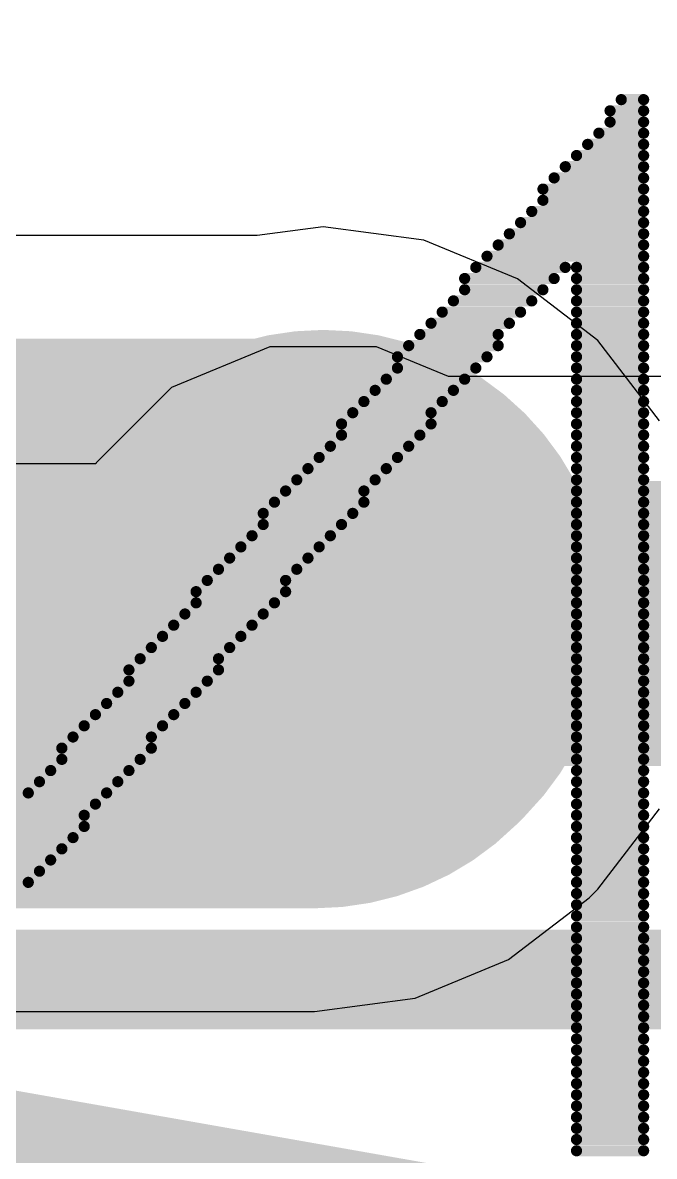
# Model space of a CAD drawing. Header units: inches. Extents: x -8 to 386, y -12 to 64.
# Drawn here: x 6.729 to 7.854, y -2.677 to -0.656 of the extents above; entities that cross this region are included whole.
import ezdxf

# ---------------------------------------------------------------- set-up
doc = ezdxf.new("R2010")
doc.units = ezdxf.units.IN
for name, color, linetype in [('Board_outline', 216, 'Continuous'), ('Bottom Layer', 5, 'Continuous'), ('Bottom Overlay', 54, 'Continuous'), ('Drill Drawing', 1, 'Continuous'), ('Top Layer', 1, 'Continuous'), ('Top Overlay', 2, 'Continuous'), ('Via Holes', 16, 'Continuous')]:
    doc.layers.add(name, color=color, linetype=linetype)

msp = doc.modelspace()

# ---------------------------------------------------------------- hatches: boundary and pattern name
at = {"layer": 'Bottom Layer'}
h = msp.add_hatch(color=5, dxfattribs=at)
edge = h.paths.add_edge_path()
edge.add_arc((7.2644, -1.7117), 0.3, 0, 360)
at = {"layer": 'Top Layer'}
h = msp.add_hatch(color=1, dxfattribs=at)
edge = h.paths.add_edge_path()
edge.add_arc((7.2644, -1.7117), 0.3, 0, 360)
at = {"layer": 'Via Holes'}
h = msp.add_hatch(color=7, dxfattribs=at)
edge = h.paths.add_edge_path()
edge.add_arc((7.2644, -1.7117), 0.15, 0, 360)

# ---------------------------------------------------------------- linework, layer by layer
at = {"layer": 'Board_outline'}
msp.add_lwpolyline([(37.5368, 13.3604, 0.254, 0.254, 1), (-7.4632, 13.3604, 0.254, 0.254, 1)], format="xyseb", close=True, dxfattribs=at)
at = {"layer": 'Bottom Layer'}
for p, q in [((7.1694, -1.2339), (6.9937, -1.3066)), ((7.3594, -1.2339), (7.1694, -1.2339)), ((7.4875, -1.2869), (7.3594, -1.2339)), ((7.9751, -1.2869), (7.4875, -1.2869)), ((6.9937, -1.3066), (6.8593, -1.441)), ((6.8588, -1.4423), (6.341, -1.4423)), ((6.8593, -1.441), (6.8588, -1.4423))]:
    msp.add_line(p, q, dxfattribs=at)
for points in [[(7.2644, -1.7272, 0.508, 0.508, 0), (7.2644, -1.7117, 0.508, 0.508, 0)], [(7.2644, -1.7272, 0.508, 0.508, 0), (15.9766, -1.7272, 0.508, 0.508, 0)], [(6.223, -1.7272, 0.2032, 0.2032, 0), (7.2644, -1.7272, 0.2032, 0.2032, 0)], [(6.2992, -2.3622, 0.1778, 0.1778, 0), (10.2039, -2.3622, 0.1778, 0.1778, 0)]]:
    msp.add_lwpolyline(points, format="xyseb", dxfattribs=at)
for points in [[(7.1374, -1.7117, 0.254, 0.254, 1), (7.3914, -1.7117, 0.254, 0.254, 1)], [(7.1374, -1.7272, 0.254, 0.254, 1), (7.3914, -1.7272, 0.254, 0.254, 1)], [(7.1374, -1.7272, 0.254, 0.254, 1), (7.3914, -1.7272, 0.254, 0.254, 1)], [(7.2136, -1.7272, 0.1016, 0.1016, 1), (7.3152, -1.7272, 0.1016, 0.1016, 1)]]:
    msp.add_lwpolyline(points, format="xyseb", close=True, dxfattribs=at)
at = {"layer": 'Bottom Overlay'}
for points in [[(7.7954, -0.7931, 0.0199, 0.0199, 0), (7.8353, -0.7931, 0.0199, 0.0199, 0)], [(7.7755, -0.813, 0.0199, 0.0199, 0), (7.8353, -0.813, 0.0199, 0.0199, 0)], [(7.7755, -0.833, 0.0199, 0.0199, 0), (7.8353, -0.833, 0.0199, 0.0199, 0)], [(7.7556, -0.8529, 0.0199, 0.0199, 0), (7.8353, -0.8529, 0.0199, 0.0199, 0)], [(7.7356, -0.8729, 0.0199, 0.0199, 0), (7.8353, -0.8729, 0.0199, 0.0199, 0)], [(7.7157, -0.8928, 0.0199, 0.0199, 0), (7.8353, -0.8928, 0.0199, 0.0199, 0)], [(7.6957, -0.9127, 0.0199, 0.0199, 0), (7.8353, -0.9127, 0.0199, 0.0199, 0)], [(7.6758, -0.9327, 0.0199, 0.0199, 0), (7.8353, -0.9327, 0.0199, 0.0199, 0)], [(7.6558, -0.9526, 0.0199, 0.0199, 0), (7.8353, -0.9526, 0.0199, 0.0199, 0)], [(7.6558, -0.9726, 0.0199, 0.0199, 0), (7.8353, -0.9726, 0.0199, 0.0199, 0)], [(7.6359, -0.9925, 0.0199, 0.0199, 0), (7.8353, -0.9925, 0.0199, 0.0199, 0)], [(7.616, -1.0124, 0.0199, 0.0199, 0), (7.8353, -1.0124, 0.0199, 0.0199, 0)], [(7.596, -1.0324, 0.0199, 0.0199, 0), (7.8353, -1.0324, 0.0199, 0.0199, 0)], [(7.5761, -1.0523, 0.0199, 0.0199, 0), (7.8353, -1.0523, 0.0199, 0.0199, 0)], [(7.5562, -1.0723, 0.0199, 0.0199, 0), (7.8353, -1.0723, 0.0199, 0.0199, 0)], [(7.5362, -1.0922, 0.0199, 0.0199, 0), (7.6957, -1.0922, 0.0199, 0.0199, 0)], [(7.7157, -1.0922, 0.0199, 0.0199, 0), (7.8353, -1.0922, 0.0199, 0.0199, 0)], [(7.5163, -1.1121, 0.0199, 0.0199, 0), (7.6758, -1.1121, 0.0199, 0.0199, 0)], [(7.7157, -1.1121, 0.0199, 0.0199, 0), (7.8353, -1.1121, 0.0199, 0.0199, 0)], [(7.5163, -1.1321, 0.0199, 0.0199, 0), (7.6558, -1.1321, 0.0199, 0.0199, 0)], [(7.7157, -1.1321, 0.0199, 0.0199, 0), (7.8353, -1.1321, 0.0199, 0.0199, 0)], [(7.4963, -1.152, 0.0199, 0.0199, 0), (7.6359, -1.152, 0.0199, 0.0199, 0)], [(7.7157, -1.152, 0.0199, 0.0199, 0), (7.8353, -1.152, 0.0199, 0.0199, 0)], [(7.4764, -1.172, 0.0199, 0.0199, 0), (7.616, -1.172, 0.0199, 0.0199, 0)], [(7.7157, -1.172, 0.0199, 0.0199, 0), (7.8353, -1.172, 0.0199, 0.0199, 0)], [(7.4564, -1.1919, 0.0199, 0.0199, 0), (7.596, -1.1919, 0.0199, 0.0199, 0)], [(7.7157, -1.1919, 0.0199, 0.0199, 0), (7.8353, -1.1919, 0.0199, 0.0199, 0)], [(7.4365, -1.2118, 0.0199, 0.0199, 0), (7.5761, -1.2118, 0.0199, 0.0199, 0)], [(7.7157, -1.2118, 0.0199, 0.0199, 0), (7.8353, -1.2118, 0.0199, 0.0199, 0)], [(7.4166, -1.2318, 0.0199, 0.0199, 0), (7.5761, -1.2318, 0.0199, 0.0199, 0)], [(7.7157, -1.2318, 0.0199, 0.0199, 0), (7.8353, -1.2318, 0.0199, 0.0199, 0)], [(7.3966, -1.2517, 0.0199, 0.0199, 0), (7.5562, -1.2517, 0.0199, 0.0199, 0)], [(7.7157, -1.2517, 0.0199, 0.0199, 0), (7.8353, -1.2517, 0.0199, 0.0199, 0)], [(7.3966, -1.2717, 0.0199, 0.0199, 0), (7.5362, -1.2717, 0.0199, 0.0199, 0)], [(7.7157, -1.2717, 0.0199, 0.0199, 0), (7.8353, -1.2717, 0.0199, 0.0199, 0)], [(7.3767, -1.2916, 0.0199, 0.0199, 0), (7.5163, -1.2916, 0.0199, 0.0199, 0)], [(7.7157, -1.2916, 0.0199, 0.0199, 0), (7.8353, -1.2916, 0.0199, 0.0199, 0)], [(7.3567, -1.3115, 0.0199, 0.0199, 0), (7.4963, -1.3115, 0.0199, 0.0199, 0)], [(7.7157, -1.3115, 0.0199, 0.0199, 0), (7.8353, -1.3115, 0.0199, 0.0199, 0)], [(7.3368, -1.3315, 0.0199, 0.0199, 0), (7.4764, -1.3315, 0.0199, 0.0199, 0)], [(7.7157, -1.3315, 0.0199, 0.0199, 0), (7.8353, -1.3315, 0.0199, 0.0199, 0)], [(7.3169, -1.3514, 0.0199, 0.0199, 0), (7.4564, -1.3514, 0.0199, 0.0199, 0)], [(7.7157, -1.3514, 0.0199, 0.0199, 0), (7.8353, -1.3514, 0.0199, 0.0199, 0)], [(7.2969, -1.3714, 0.0199, 0.0199, 0), (7.4564, -1.3714, 0.0199, 0.0199, 0)], [(7.7157, -1.3714, 0.0199, 0.0199, 0), (7.8353, -1.3714, 0.0199, 0.0199, 0)], [(7.2969, -1.3913, 0.0199, 0.0199, 0), (7.4365, -1.3913, 0.0199, 0.0199, 0)], [(7.7157, -1.3913, 0.0199, 0.0199, 0), (7.8353, -1.3913, 0.0199, 0.0199, 0)], [(7.277, -1.4112, 0.0199, 0.0199, 0), (7.4166, -1.4112, 0.0199, 0.0199, 0)], [(7.7157, -1.4112, 0.0199, 0.0199, 0), (7.8353, -1.4112, 0.0199, 0.0199, 0)], [(7.257, -1.4312, 0.0199, 0.0199, 0), (7.3966, -1.4312, 0.0199, 0.0199, 0)], [(7.7157, -1.4312, 0.0199, 0.0199, 0), (7.8353, -1.4312, 0.0199, 0.0199, 0)], [(7.2371, -1.4511, 0.0199, 0.0199, 0), (7.3767, -1.4511, 0.0199, 0.0199, 0)], [(7.7157, -1.4511, 0.0199, 0.0199, 0), (7.8353, -1.4511, 0.0199, 0.0199, 0)], [(7.2172, -1.4711, 0.0199, 0.0199, 0), (7.3567, -1.4711, 0.0199, 0.0199, 0)], [(7.7157, -1.4711, 0.0199, 0.0199, 0), (7.8353, -1.4711, 0.0199, 0.0199, 0)], [(7.1972, -1.491, 0.0199, 0.0199, 0), (7.3368, -1.491, 0.0199, 0.0199, 0)], [(7.7157, -1.491, 0.0199, 0.0199, 0), (7.8353, -1.491, 0.0199, 0.0199, 0)], [(7.1773, -1.5109, 0.0199, 0.0199, 0), (7.3368, -1.5109, 0.0199, 0.0199, 0)], [(7.7157, -1.5109, 0.0199, 0.0199, 0), (7.8353, -1.5109, 0.0199, 0.0199, 0)], [(7.1573, -1.5309, 0.0199, 0.0199, 0), (7.3169, -1.5309, 0.0199, 0.0199, 0)], [(7.7157, -1.5309, 0.0199, 0.0199, 0), (7.8353, -1.5309, 0.0199, 0.0199, 0)], [(7.1573, -1.5508, 0.0199, 0.0199, 0), (7.2969, -1.5508, 0.0199, 0.0199, 0)], [(7.7157, -1.5508, 0.0199, 0.0199, 0), (7.8353, -1.5508, 0.0199, 0.0199, 0)], [(7.1374, -1.5708, 0.0199, 0.0199, 0), (7.277, -1.5708, 0.0199, 0.0199, 0)], [(7.7157, -1.5708, 0.0199, 0.0199, 0), (7.8353, -1.5708, 0.0199, 0.0199, 0)], [(7.1175, -1.5907, 0.0199, 0.0199, 0), (7.257, -1.5907, 0.0199, 0.0199, 0)], [(7.7157, -1.5907, 0.0199, 0.0199, 0), (7.8353, -1.5907, 0.0199, 0.0199, 0)], [(7.0975, -1.6106, 0.0199, 0.0199, 0), (7.2371, -1.6106, 0.0199, 0.0199, 0)], [(7.7157, -1.6106, 0.0199, 0.0199, 0), (7.8353, -1.6106, 0.0199, 0.0199, 0)], [(7.0776, -1.6306, 0.0199, 0.0199, 0), (7.2172, -1.6306, 0.0199, 0.0199, 0)], [(7.7157, -1.6306, 0.0199, 0.0199, 0), (7.8353, -1.6306, 0.0199, 0.0199, 0)], [(7.0576, -1.6505, 0.0199, 0.0199, 0), (7.1972, -1.6505, 0.0199, 0.0199, 0)], [(7.7157, -1.6505, 0.0199, 0.0199, 0), (7.8353, -1.6505, 0.0199, 0.0199, 0)], [(7.0377, -1.6705, 0.0199, 0.0199, 0), (7.1972, -1.6705, 0.0199, 0.0199, 0)], [(7.7157, -1.6705, 0.0199, 0.0199, 0), (7.8353, -1.6705, 0.0199, 0.0199, 0)], [(7.0377, -1.6904, 0.0199, 0.0199, 0), (7.1773, -1.6904, 0.0199, 0.0199, 0)], [(7.7157, -1.6904, 0.0199, 0.0199, 0), (7.8353, -1.6904, 0.0199, 0.0199, 0)], [(7.0178, -1.7103, 0.0199, 0.0199, 0), (7.1573, -1.7103, 0.0199, 0.0199, 0)], [(7.7157, -1.7103, 0.0199, 0.0199, 0), (7.8353, -1.7103, 0.0199, 0.0199, 0)], [(6.9978, -1.7303, 0.0199, 0.0199, 0), (7.1374, -1.7303, 0.0199, 0.0199, 0)], [(7.7157, -1.7303, 0.0199, 0.0199, 0), (7.8353, -1.7303, 0.0199, 0.0199, 0)], [(6.9779, -1.7502, 0.0199, 0.0199, 0), (7.1175, -1.7502, 0.0199, 0.0199, 0)], [(7.7157, -1.7502, 0.0199, 0.0199, 0), (7.8353, -1.7502, 0.0199, 0.0199, 0)], [(6.9579, -1.7702, 0.0199, 0.0199, 0), (7.0975, -1.7702, 0.0199, 0.0199, 0)], [(7.7157, -1.7702, 0.0199, 0.0199, 0), (7.8353, -1.7702, 0.0199, 0.0199, 0)], [(6.938, -1.7901, 0.0199, 0.0199, 0), (7.0776, -1.7901, 0.0199, 0.0199, 0)], [(7.7157, -1.7901, 0.0199, 0.0199, 0), (7.8353, -1.7901, 0.0199, 0.0199, 0)], [(6.9181, -1.81, 0.0199, 0.0199, 0), (7.0776, -1.81, 0.0199, 0.0199, 0)], [(7.7157, -1.81, 0.0199, 0.0199, 0), (7.8353, -1.81, 0.0199, 0.0199, 0)], [(6.9181, -1.83, 0.0199, 0.0199, 0), (7.0576, -1.83, 0.0199, 0.0199, 0)], [(7.7157, -1.83, 0.0199, 0.0199, 0), (7.8353, -1.83, 0.0199, 0.0199, 0)], [(6.8981, -1.8499, 0.0199, 0.0199, 0), (7.0377, -1.8499, 0.0199, 0.0199, 0)], [(7.7157, -1.8499, 0.0199, 0.0199, 0), (7.8353, -1.8499, 0.0199, 0.0199, 0)], [(6.8582, -1.8898, 0.0199, 0.0199, 0), (6.9978, -1.8898, 0.0199, 0.0199, 0)], [(6.8782, -1.8699, 0.0199, 0.0199, 0), (7.0178, -1.8699, 0.0199, 0.0199, 0)], [(7.7157, -1.8699, 0.0199, 0.0199, 0), (7.8353, -1.8699, 0.0199, 0.0199, 0)], [(7.7157, -1.8898, 0.0199, 0.0199, 0), (7.8353, -1.8898, 0.0199, 0.0199, 0)], [(6.8383, -1.9097, 0.0199, 0.0199, 0), (6.9779, -1.9097, 0.0199, 0.0199, 0)], [(7.7157, -1.9097, 0.0199, 0.0199, 0), (7.8353, -1.9097, 0.0199, 0.0199, 0)], [(6.8184, -1.9297, 0.0199, 0.0199, 0), (6.9579, -1.9297, 0.0199, 0.0199, 0)], [(7.7157, -1.9297, 0.0199, 0.0199, 0), (7.8353, -1.9297, 0.0199, 0.0199, 0)], [(6.7984, -1.9496, 0.0199, 0.0199, 0), (6.9579, -1.9496, 0.0199, 0.0199, 0)], [(7.7157, -1.9496, 0.0199, 0.0199, 0), (7.8353, -1.9496, 0.0199, 0.0199, 0)], [(6.7984, -1.9696, 0.0199, 0.0199, 0), (6.938, -1.9696, 0.0199, 0.0199, 0)], [(7.7157, -1.9696, 0.0199, 0.0199, 0), (7.8353, -1.9696, 0.0199, 0.0199, 0)], [(6.7785, -1.9895, 0.0199, 0.0199, 0), (6.9181, -1.9895, 0.0199, 0.0199, 0)], [(7.7157, -1.9895, 0.0199, 0.0199, 0), (7.8353, -1.9895, 0.0199, 0.0199, 0)], [(6.7585, -2.0094, 0.0199, 0.0199, 0), (6.8981, -2.0094, 0.0199, 0.0199, 0)], [(7.7157, -2.0094, 0.0199, 0.0199, 0), (7.8353, -2.0094, 0.0199, 0.0199, 0)], [(6.7386, -2.0294, 0.0199, 0.0199, 0), (6.8782, -2.0294, 0.0199, 0.0199, 0)], [(7.7157, -2.0294, 0.0199, 0.0199, 0), (7.8353, -2.0294, 0.0199, 0.0199, 0)], [(6.7187, -2.0493, 0.0199, 0.0199, 0), (6.8582, -2.0493, 0.0199, 0.0199, 0)], [(7.7157, -2.0493, 0.0199, 0.0199, 0), (7.8353, -2.0493, 0.0199, 0.0199, 0)], [(6.6987, -2.0693, 0.0199, 0.0199, 0), (6.8383, -2.0693, 0.0199, 0.0199, 0)], [(7.7157, -2.0693, 0.0199, 0.0199, 0), (7.8353, -2.0693, 0.0199, 0.0199, 0)], [(6.6788, -2.0892, 0.0199, 0.0199, 0), (6.8383, -2.0892, 0.0199, 0.0199, 0)], [(7.7157, -2.0892, 0.0199, 0.0199, 0), (7.8353, -2.0892, 0.0199, 0.0199, 0)], [(6.5392, -2.1091, 0.0199, 0.0199, 0), (6.8184, -2.1091, 0.0199, 0.0199, 0)], [(7.7157, -2.1091, 0.0199, 0.0199, 0), (7.8353, -2.1091, 0.0199, 0.0199, 0)], [(6.5591, -2.1291, 0.0199, 0.0199, 0), (6.7984, -2.1291, 0.0199, 0.0199, 0)], [(7.7157, -2.1291, 0.0199, 0.0199, 0), (7.8353, -2.1291, 0.0199, 0.0199, 0)], [(6.5791, -2.149, 0.0199, 0.0199, 0), (6.7785, -2.149, 0.0199, 0.0199, 0)], [(7.7157, -2.149, 0.0199, 0.0199, 0), (7.8353, -2.149, 0.0199, 0.0199, 0)], [(6.599, -2.169, 0.0199, 0.0199, 0), (6.7585, -2.169, 0.0199, 0.0199, 0)], [(7.7157, -2.169, 0.0199, 0.0199, 0), (7.8353, -2.169, 0.0199, 0.0199, 0)], [(6.619, -2.1889, 0.0199, 0.0199, 0), (6.7386, -2.1889, 0.0199, 0.0199, 0)], [(7.7157, -2.1889, 0.0199, 0.0199, 0), (7.8353, -2.1889, 0.0199, 0.0199, 0)], [(7.7157, -2.2089, 0.0199, 0.0199, 0), (7.8353, -2.2089, 0.0199, 0.0199, 0)], [(7.7157, -2.2288, 0.0199, 0.0199, 0), (7.8353, -2.2288, 0.0199, 0.0199, 0)], [(7.7157, -2.2487, 0.0199, 0.0199, 0), (7.8353, -2.2487, 0.0199, 0.0199, 0)], [(7.7157, -2.2687, 0.0199, 0.0199, 0), (7.8353, -2.2687, 0.0199, 0.0199, 0)], [(7.7157, -2.2886, 0.0199, 0.0199, 0), (7.8353, -2.2886, 0.0199, 0.0199, 0)], [(7.7157, -2.3086, 0.0199, 0.0199, 0), (7.8353, -2.3086, 0.0199, 0.0199, 0)], [(7.7157, -2.3285, 0.0199, 0.0199, 0), (7.8353, -2.3285, 0.0199, 0.0199, 0)], [(7.7157, -2.3484, 0.0199, 0.0199, 0), (7.8353, -2.3484, 0.0199, 0.0199, 0)], [(7.7157, -2.3684, 0.0199, 0.0199, 0), (7.8353, -2.3684, 0.0199, 0.0199, 0)], [(7.7157, -2.3883, 0.0199, 0.0199, 0), (7.8353, -2.3883, 0.0199, 0.0199, 0)], [(7.7157, -2.4083, 0.0199, 0.0199, 0), (7.8353, -2.4083, 0.0199, 0.0199, 0)], [(7.7157, -2.4282, 0.0199, 0.0199, 0), (7.8353, -2.4282, 0.0199, 0.0199, 0)], [(7.7157, -2.4481, 0.0199, 0.0199, 0), (7.8353, -2.4481, 0.0199, 0.0199, 0)], [(7.7157, -2.4681, 0.0199, 0.0199, 0), (7.8353, -2.4681, 0.0199, 0.0199, 0)], [(7.7157, -2.488, 0.0199, 0.0199, 0), (7.8353, -2.488, 0.0199, 0.0199, 0)], [(7.7157, -2.508, 0.0199, 0.0199, 0), (7.8353, -2.508, 0.0199, 0.0199, 0)], [(7.7157, -2.5279, 0.0199, 0.0199, 0), (7.8353, -2.5279, 0.0199, 0.0199, 0)], [(7.7157, -2.5478, 0.0199, 0.0199, 0), (7.8353, -2.5478, 0.0199, 0.0199, 0)], [(7.7157, -2.5678, 0.0199, 0.0199, 0), (7.8353, -2.5678, 0.0199, 0.0199, 0)], [(7.7157, -2.5877, 0.0199, 0.0199, 0), (7.8353, -2.5877, 0.0199, 0.0199, 0)], [(7.7157, -2.6077, 0.0199, 0.0199, 0), (7.8353, -2.6077, 0.0199, 0.0199, 0)], [(7.7157, -2.6276, 0.0199, 0.0199, 0), (7.8353, -2.6276, 0.0199, 0.0199, 0)], [(7.7157, -2.6475, 0.0199, 0.0199, 0), (7.8353, -2.6475, 0.0199, 0.0199, 0)], [(7.7157, -2.6675, 0.0199, 0.0199, 0), (7.8353, -2.6675, 0.0199, 0.0199, 0)]]:
    msp.add_lwpolyline(points, format="xyseb", dxfattribs=at)
for points in [[(7.7904, -0.7931, 0.00997, 0.00997, 1), (7.8004, -0.7931, 0.00997, 0.00997, 1)], [(7.8303, -0.7931, 0.00997, 0.00997, 1), (7.8403, -0.7931, 0.00997, 0.00997, 1)], [(7.7705, -0.813, 0.00997, 0.00997, 1), (7.7805, -0.813, 0.00997, 0.00997, 1)], [(7.8303, -0.813, 0.00997, 0.00997, 1), (7.8403, -0.813, 0.00997, 0.00997, 1)], [(7.7705, -0.833, 0.00997, 0.00997, 1), (7.7805, -0.833, 0.00997, 0.00997, 1)], [(7.8303, -0.833, 0.00997, 0.00997, 1), (7.8403, -0.833, 0.00997, 0.00997, 1)], [(7.7506, -0.8529, 0.00997, 0.00997, 1), (7.7605, -0.8529, 0.00997, 0.00997, 1)], [(7.8303, -0.8529, 0.00997, 0.00997, 1), (7.8403, -0.8529, 0.00997, 0.00997, 1)], [(7.7306, -0.8729, 0.00997, 0.00997, 1), (7.7406, -0.8729, 0.00997, 0.00997, 1)], [(7.8303, -0.8729, 0.00997, 0.00997, 1), (7.8403, -0.8729, 0.00997, 0.00997, 1)], [(7.7107, -0.8928, 0.00997, 0.00997, 1), (7.7207, -0.8928, 0.00997, 0.00997, 1)], [(7.8303, -0.8928, 0.00997, 0.00997, 1), (7.8403, -0.8928, 0.00997, 0.00997, 1)], [(7.6907, -0.9127, 0.00997, 0.00997, 1), (7.7007, -0.9127, 0.00997, 0.00997, 1)], [(7.8303, -0.9127, 0.00997, 0.00997, 1), (7.8403, -0.9127, 0.00997, 0.00997, 1)], [(7.6708, -0.9327, 0.00997, 0.00997, 1), (7.6808, -0.9327, 0.00997, 0.00997, 1)], [(7.8303, -0.9327, 0.00997, 0.00997, 1), (7.8403, -0.9327, 0.00997, 0.00997, 1)], [(7.6509, -0.9526, 0.00997, 0.00997, 1), (7.6608, -0.9526, 0.00997, 0.00997, 1)], [(7.8303, -0.9526, 0.00997, 0.00997, 1), (7.8403, -0.9526, 0.00997, 0.00997, 1)], [(7.6509, -0.9726, 0.00997, 0.00997, 1), (7.6608, -0.9726, 0.00997, 0.00997, 1)], [(7.8303, -0.9726, 0.00997, 0.00997, 1), (7.8403, -0.9726, 0.00997, 0.00997, 1)], [(7.6309, -0.9925, 0.00997, 0.00997, 1), (7.6409, -0.9925, 0.00997, 0.00997, 1)], [(7.8303, -0.9925, 0.00997, 0.00997, 1), (7.8403, -0.9925, 0.00997, 0.00997, 1)], [(7.611, -1.0124, 0.00997, 0.00997, 1), (7.621, -1.0124, 0.00997, 0.00997, 1)], [(7.8303, -1.0124, 0.00997, 0.00997, 1), (7.8403, -1.0124, 0.00997, 0.00997, 1)], [(7.591, -1.0324, 0.00997, 0.00997, 1), (7.601, -1.0324, 0.00997, 0.00997, 1)], [(7.8303, -1.0324, 0.00997, 0.00997, 1), (7.8403, -1.0324, 0.00997, 0.00997, 1)], [(7.5711, -1.0523, 0.00997, 0.00997, 1), (7.5811, -1.0523, 0.00997, 0.00997, 1)], [(7.8303, -1.0523, 0.00997, 0.00997, 1), (7.8403, -1.0523, 0.00997, 0.00997, 1)], [(7.5512, -1.0723, 0.00997, 0.00997, 1), (7.5611, -1.0723, 0.00997, 0.00997, 1)], [(7.8303, -1.0723, 0.00997, 0.00997, 1), (7.8403, -1.0723, 0.00997, 0.00997, 1)], [(7.5312, -1.0922, 0.00997, 0.00997, 1), (7.5412, -1.0922, 0.00997, 0.00997, 1)], [(7.6907, -1.0922, 0.00997, 0.00997, 1), (7.7007, -1.0922, 0.00997, 0.00997, 1)], [(7.7107, -1.0922, 0.00997, 0.00997, 1), (7.7207, -1.0922, 0.00997, 0.00997, 1)], [(7.8303, -1.0922, 0.00997, 0.00997, 1), (7.8403, -1.0922, 0.00997, 0.00997, 1)], [(7.5113, -1.1121, 0.00997, 0.00997, 1), (7.5213, -1.1121, 0.00997, 0.00997, 1)], [(7.6708, -1.1121, 0.00997, 0.00997, 1), (7.6808, -1.1121, 0.00997, 0.00997, 1)], [(7.7107, -1.1121, 0.00997, 0.00997, 1), (7.7207, -1.1121, 0.00997, 0.00997, 1)], [(7.8303, -1.1121, 0.00997, 0.00997, 1), (7.8403, -1.1121, 0.00997, 0.00997, 1)], [(7.5113, -1.1321, 0.00997, 0.00997, 1), (7.5213, -1.1321, 0.00997, 0.00997, 1)], [(7.6509, -1.1321, 0.00997, 0.00997, 1), (7.6608, -1.1321, 0.00997, 0.00997, 1)], [(7.7107, -1.1321, 0.00997, 0.00997, 1), (7.7207, -1.1321, 0.00997, 0.00997, 1)], [(7.8303, -1.1321, 0.00997, 0.00997, 1), (7.8403, -1.1321, 0.00997, 0.00997, 1)], [(7.4913, -1.152, 0.00997, 0.00997, 1), (7.5013, -1.152, 0.00997, 0.00997, 1)], [(7.6309, -1.152, 0.00997, 0.00997, 1), (7.6409, -1.152, 0.00997, 0.00997, 1)], [(7.7107, -1.152, 0.00997, 0.00997, 1), (7.7207, -1.152, 0.00997, 0.00997, 1)], [(7.8303, -1.152, 0.00997, 0.00997, 1), (7.8403, -1.152, 0.00997, 0.00997, 1)], [(7.4714, -1.172, 0.00997, 0.00997, 1), (7.4814, -1.172, 0.00997, 0.00997, 1)], [(7.611, -1.172, 0.00997, 0.00997, 1), (7.621, -1.172, 0.00997, 0.00997, 1)], [(7.7107, -1.172, 0.00997, 0.00997, 1), (7.7207, -1.172, 0.00997, 0.00997, 1)], [(7.8303, -1.172, 0.00997, 0.00997, 1), (7.8403, -1.172, 0.00997, 0.00997, 1)], [(7.4515, -1.1919, 0.00997, 0.00997, 1), (7.4614, -1.1919, 0.00997, 0.00997, 1)], [(7.591, -1.1919, 0.00997, 0.00997, 1), (7.601, -1.1919, 0.00997, 0.00997, 1)], [(7.7107, -1.1919, 0.00997, 0.00997, 1), (7.7207, -1.1919, 0.00997, 0.00997, 1)], [(7.8303, -1.1919, 0.00997, 0.00997, 1), (7.8403, -1.1919, 0.00997, 0.00997, 1)], [(7.4315, -1.2118, 0.00997, 0.00997, 1), (7.4415, -1.2118, 0.00997, 0.00997, 1)], [(7.5711, -1.2118, 0.00997, 0.00997, 1), (7.5811, -1.2118, 0.00997, 0.00997, 1)], [(7.7107, -1.2118, 0.00997, 0.00997, 1), (7.7207, -1.2118, 0.00997, 0.00997, 1)], [(7.8303, -1.2118, 0.00997, 0.00997, 1), (7.8403, -1.2118, 0.00997, 0.00997, 1)], [(7.4116, -1.2318, 0.00997, 0.00997, 1), (7.4216, -1.2318, 0.00997, 0.00997, 1)], [(7.5711, -1.2318, 0.00997, 0.00997, 1), (7.5811, -1.2318, 0.00997, 0.00997, 1)], [(7.7107, -1.2318, 0.00997, 0.00997, 1), (7.7207, -1.2318, 0.00997, 0.00997, 1)], [(7.8303, -1.2318, 0.00997, 0.00997, 1), (7.8403, -1.2318, 0.00997, 0.00997, 1)], [(7.3916, -1.2517, 0.00997, 0.00997, 1), (7.4016, -1.2517, 0.00997, 0.00997, 1)], [(7.5512, -1.2517, 0.00997, 0.00997, 1), (7.5611, -1.2517, 0.00997, 0.00997, 1)], [(7.7107, -1.2517, 0.00997, 0.00997, 1), (7.7207, -1.2517, 0.00997, 0.00997, 1)], [(7.8303, -1.2517, 0.00997, 0.00997, 1), (7.8403, -1.2517, 0.00997, 0.00997, 1)], [(7.3916, -1.2717, 0.00997, 0.00997, 1), (7.4016, -1.2717, 0.00997, 0.00997, 1)], [(7.5312, -1.2717, 0.00997, 0.00997, 1), (7.5412, -1.2717, 0.00997, 0.00997, 1)], [(7.7107, -1.2717, 0.00997, 0.00997, 1), (7.7207, -1.2717, 0.00997, 0.00997, 1)], [(7.8303, -1.2717, 0.00997, 0.00997, 1), (7.8403, -1.2717, 0.00997, 0.00997, 1)], [(7.3717, -1.2916, 0.00997, 0.00997, 1), (7.3817, -1.2916, 0.00997, 0.00997, 1)], [(7.5113, -1.2916, 0.00997, 0.00997, 1), (7.5213, -1.2916, 0.00997, 0.00997, 1)], [(7.7107, -1.2916, 0.00997, 0.00997, 1), (7.7207, -1.2916, 0.00997, 0.00997, 1)], [(7.8303, -1.2916, 0.00997, 0.00997, 1), (7.8403, -1.2916, 0.00997, 0.00997, 1)], [(7.3518, -1.3115, 0.00997, 0.00997, 1), (7.3617, -1.3115, 0.00997, 0.00997, 1)], [(7.4913, -1.3115, 0.00997, 0.00997, 1), (7.5013, -1.3115, 0.00997, 0.00997, 1)], [(7.7107, -1.3115, 0.00997, 0.00997, 1), (7.7207, -1.3115, 0.00997, 0.00997, 1)], [(7.8303, -1.3115, 0.00997, 0.00997, 1), (7.8403, -1.3115, 0.00997, 0.00997, 1)], [(7.3318, -1.3315, 0.00997, 0.00997, 1), (7.3418, -1.3315, 0.00997, 0.00997, 1)], [(7.4714, -1.3315, 0.00997, 0.00997, 1), (7.4814, -1.3315, 0.00997, 0.00997, 1)], [(7.7107, -1.3315, 0.00997, 0.00997, 1), (7.7207, -1.3315, 0.00997, 0.00997, 1)], [(7.8303, -1.3315, 0.00997, 0.00997, 1), (7.8403, -1.3315, 0.00997, 0.00997, 1)], [(7.3119, -1.3514, 0.00997, 0.00997, 1), (7.3219, -1.3514, 0.00997, 0.00997, 1)], [(7.4515, -1.3514, 0.00997, 0.00997, 1), (7.4614, -1.3514, 0.00997, 0.00997, 1)], [(7.7107, -1.3514, 0.00997, 0.00997, 1), (7.7207, -1.3514, 0.00997, 0.00997, 1)], [(7.8303, -1.3514, 0.00997, 0.00997, 1), (7.8403, -1.3514, 0.00997, 0.00997, 1)], [(7.2919, -1.3714, 0.00997, 0.00997, 1), (7.3019, -1.3714, 0.00997, 0.00997, 1)], [(7.4515, -1.3714, 0.00997, 0.00997, 1), (7.4614, -1.3714, 0.00997, 0.00997, 1)], [(7.7107, -1.3714, 0.00997, 0.00997, 1), (7.7207, -1.3714, 0.00997, 0.00997, 1)], [(7.8303, -1.3714, 0.00997, 0.00997, 1), (7.8403, -1.3714, 0.00997, 0.00997, 1)], [(7.2919, -1.3913, 0.00997, 0.00997, 1), (7.3019, -1.3913, 0.00997, 0.00997, 1)], [(7.4315, -1.3913, 0.00997, 0.00997, 1), (7.4415, -1.3913, 0.00997, 0.00997, 1)], [(7.7107, -1.3913, 0.00997, 0.00997, 1), (7.7207, -1.3913, 0.00997, 0.00997, 1)], [(7.8303, -1.3913, 0.00997, 0.00997, 1), (7.8403, -1.3913, 0.00997, 0.00997, 1)], [(7.272, -1.4112, 0.00997, 0.00997, 1), (7.282, -1.4112, 0.00997, 0.00997, 1)], [(7.4116, -1.4112, 0.00997, 0.00997, 1), (7.4216, -1.4112, 0.00997, 0.00997, 1)], [(7.7107, -1.4112, 0.00997, 0.00997, 1), (7.7207, -1.4112, 0.00997, 0.00997, 1)], [(7.8303, -1.4112, 0.00997, 0.00997, 1), (7.8403, -1.4112, 0.00997, 0.00997, 1)], [(7.2521, -1.4312, 0.00997, 0.00997, 1), (7.262, -1.4312, 0.00997, 0.00997, 1)], [(7.3916, -1.4312, 0.00997, 0.00997, 1), (7.4016, -1.4312, 0.00997, 0.00997, 1)], [(7.7107, -1.4312, 0.00997, 0.00997, 1), (7.7207, -1.4312, 0.00997, 0.00997, 1)], [(7.8303, -1.4312, 0.00997, 0.00997, 1), (7.8403, -1.4312, 0.00997, 0.00997, 1)], [(7.2321, -1.4511, 0.00997, 0.00997, 1), (7.2421, -1.4511, 0.00997, 0.00997, 1)], [(7.3717, -1.4511, 0.00997, 0.00997, 1), (7.3817, -1.4511, 0.00997, 0.00997, 1)], [(7.7107, -1.4511, 0.00997, 0.00997, 1), (7.7207, -1.4511, 0.00997, 0.00997, 1)], [(7.8303, -1.4511, 0.00997, 0.00997, 1), (7.8403, -1.4511, 0.00997, 0.00997, 1)], [(7.2122, -1.4711, 0.00997, 0.00997, 1), (7.2221, -1.4711, 0.00997, 0.00997, 1)], [(7.3518, -1.4711, 0.00997, 0.00997, 1), (7.3617, -1.4711, 0.00997, 0.00997, 1)], [(7.7107, -1.4711, 0.00997, 0.00997, 1), (7.7207, -1.4711, 0.00997, 0.00997, 1)], [(7.8303, -1.4711, 0.00997, 0.00997, 1), (7.8403, -1.4711, 0.00997, 0.00997, 1)], [(7.1922, -1.491, 0.00997, 0.00997, 1), (7.2022, -1.491, 0.00997, 0.00997, 1)], [(7.3318, -1.491, 0.00997, 0.00997, 1), (7.3418, -1.491, 0.00997, 0.00997, 1)], [(7.7107, -1.491, 0.00997, 0.00997, 1), (7.7207, -1.491, 0.00997, 0.00997, 1)], [(7.8303, -1.491, 0.00997, 0.00997, 1), (7.8403, -1.491, 0.00997, 0.00997, 1)], [(7.1723, -1.5109, 0.00997, 0.00997, 1), (7.1823, -1.5109, 0.00997, 0.00997, 1)], [(7.3318, -1.5109, 0.00997, 0.00997, 1), (7.3418, -1.5109, 0.00997, 0.00997, 1)], [(7.7107, -1.5109, 0.00997, 0.00997, 1), (7.7207, -1.5109, 0.00997, 0.00997, 1)], [(7.8303, -1.5109, 0.00997, 0.00997, 1), (7.8403, -1.5109, 0.00997, 0.00997, 1)], [(7.1524, -1.5309, 0.00997, 0.00997, 1), (7.1623, -1.5309, 0.00997, 0.00997, 1)], [(7.3119, -1.5309, 0.00997, 0.00997, 1), (7.3219, -1.5309, 0.00997, 0.00997, 1)], [(7.7107, -1.5309, 0.00997, 0.00997, 1), (7.7207, -1.5309, 0.00997, 0.00997, 1)], [(7.8303, -1.5309, 0.00997, 0.00997, 1), (7.8403, -1.5309, 0.00997, 0.00997, 1)], [(7.1524, -1.5508, 0.00997, 0.00997, 1), (7.1623, -1.5508, 0.00997, 0.00997, 1)], [(7.2919, -1.5508, 0.00997, 0.00997, 1), (7.3019, -1.5508, 0.00997, 0.00997, 1)], [(7.7107, -1.5508, 0.00997, 0.00997, 1), (7.7207, -1.5508, 0.00997, 0.00997, 1)], [(7.8303, -1.5508, 0.00997, 0.00997, 1), (7.8403, -1.5508, 0.00997, 0.00997, 1)], [(7.1324, -1.5708, 0.00997, 0.00997, 1), (7.1424, -1.5708, 0.00997, 0.00997, 1)], [(7.272, -1.5708, 0.00997, 0.00997, 1), (7.282, -1.5708, 0.00997, 0.00997, 1)], [(7.7107, -1.5708, 0.00997, 0.00997, 1), (7.7207, -1.5708, 0.00997, 0.00997, 1)], [(7.8303, -1.5708, 0.00997, 0.00997, 1), (7.8403, -1.5708, 0.00997, 0.00997, 1)], [(7.1125, -1.5907, 0.00997, 0.00997, 1), (7.1225, -1.5907, 0.00997, 0.00997, 1)], [(7.2521, -1.5907, 0.00997, 0.00997, 1), (7.262, -1.5907, 0.00997, 0.00997, 1)], [(7.7107, -1.5907, 0.00997, 0.00997, 1), (7.7207, -1.5907, 0.00997, 0.00997, 1)], [(7.8303, -1.5907, 0.00997, 0.00997, 1), (7.8403, -1.5907, 0.00997, 0.00997, 1)], [(7.0925, -1.6106, 0.00997, 0.00997, 1), (7.1025, -1.6106, 0.00997, 0.00997, 1)], [(7.2321, -1.6106, 0.00997, 0.00997, 1), (7.2421, -1.6106, 0.00997, 0.00997, 1)], [(7.7107, -1.6106, 0.00997, 0.00997, 1), (7.7207, -1.6106, 0.00997, 0.00997, 1)], [(7.8303, -1.6106, 0.00997, 0.00997, 1), (7.8403, -1.6106, 0.00997, 0.00997, 1)], [(7.0726, -1.6306, 0.00997, 0.00997, 1), (7.0826, -1.6306, 0.00997, 0.00997, 1)], [(7.2122, -1.6306, 0.00997, 0.00997, 1), (7.2221, -1.6306, 0.00997, 0.00997, 1)], [(7.7107, -1.6306, 0.00997, 0.00997, 1), (7.7207, -1.6306, 0.00997, 0.00997, 1)], [(7.8303, -1.6306, 0.00997, 0.00997, 1), (7.8403, -1.6306, 0.00997, 0.00997, 1)], [(7.0527, -1.6505, 0.00997, 0.00997, 1), (7.0626, -1.6505, 0.00997, 0.00997, 1)], [(7.1922, -1.6505, 0.00997, 0.00997, 1), (7.2022, -1.6505, 0.00997, 0.00997, 1)], [(7.7107, -1.6505, 0.00997, 0.00997, 1), (7.7207, -1.6505, 0.00997, 0.00997, 1)], [(7.8303, -1.6505, 0.00997, 0.00997, 1), (7.8403, -1.6505, 0.00997, 0.00997, 1)], [(7.0327, -1.6705, 0.00997, 0.00997, 1), (7.0427, -1.6705, 0.00997, 0.00997, 1)], [(7.1922, -1.6705, 0.00997, 0.00997, 1), (7.2022, -1.6705, 0.00997, 0.00997, 1)], [(7.7107, -1.6705, 0.00997, 0.00997, 1), (7.7207, -1.6705, 0.00997, 0.00997, 1)], [(7.8303, -1.6705, 0.00997, 0.00997, 1), (7.8403, -1.6705, 0.00997, 0.00997, 1)], [(7.0327, -1.6904, 0.00997, 0.00997, 1), (7.0427, -1.6904, 0.00997, 0.00997, 1)], [(7.1723, -1.6904, 0.00997, 0.00997, 1), (7.1823, -1.6904, 0.00997, 0.00997, 1)], [(7.7107, -1.6904, 0.00997, 0.00997, 1), (7.7207, -1.6904, 0.00997, 0.00997, 1)], [(7.8303, -1.6904, 0.00997, 0.00997, 1), (7.8403, -1.6904, 0.00997, 0.00997, 1)], [(7.0128, -1.7103, 0.00997, 0.00997, 1), (7.0227, -1.7103, 0.00997, 0.00997, 1)], [(7.1524, -1.7103, 0.00997, 0.00997, 1), (7.1623, -1.7103, 0.00997, 0.00997, 1)], [(7.7107, -1.7103, 0.00997, 0.00997, 1), (7.7207, -1.7103, 0.00997, 0.00997, 1)], [(7.8303, -1.7103, 0.00997, 0.00997, 1), (7.8403, -1.7103, 0.00997, 0.00997, 1)], [(6.9928, -1.7303, 0.00997, 0.00997, 1), (7.0028, -1.7303, 0.00997, 0.00997, 1)], [(7.1324, -1.7303, 0.00997, 0.00997, 1), (7.1424, -1.7303, 0.00997, 0.00997, 1)], [(7.7107, -1.7303, 0.00997, 0.00997, 1), (7.7207, -1.7303, 0.00997, 0.00997, 1)], [(7.8303, -1.7303, 0.00997, 0.00997, 1), (7.8403, -1.7303, 0.00997, 0.00997, 1)], [(6.9729, -1.7502, 0.00997, 0.00997, 1), (6.9829, -1.7502, 0.00997, 0.00997, 1)], [(7.1125, -1.7502, 0.00997, 0.00997, 1), (7.1225, -1.7502, 0.00997, 0.00997, 1)], [(7.7107, -1.7502, 0.00997, 0.00997, 1), (7.7207, -1.7502, 0.00997, 0.00997, 1)], [(7.8303, -1.7502, 0.00997, 0.00997, 1), (7.8403, -1.7502, 0.00997, 0.00997, 1)], [(6.953, -1.7702, 0.00997, 0.00997, 1), (6.9629, -1.7702, 0.00997, 0.00997, 1)], [(7.0925, -1.7702, 0.00997, 0.00997, 1), (7.1025, -1.7702, 0.00997, 0.00997, 1)], [(7.7107, -1.7702, 0.00997, 0.00997, 1), (7.7207, -1.7702, 0.00997, 0.00997, 1)], [(7.8303, -1.7702, 0.00997, 0.00997, 1), (7.8403, -1.7702, 0.00997, 0.00997, 1)], [(6.933, -1.7901, 0.00997, 0.00997, 1), (6.943, -1.7901, 0.00997, 0.00997, 1)], [(7.0726, -1.7901, 0.00997, 0.00997, 1), (7.0826, -1.7901, 0.00997, 0.00997, 1)], [(7.7107, -1.7901, 0.00997, 0.00997, 1), (7.7207, -1.7901, 0.00997, 0.00997, 1)], [(7.8303, -1.7901, 0.00997, 0.00997, 1), (7.8403, -1.7901, 0.00997, 0.00997, 1)], [(6.9131, -1.81, 0.00997, 0.00997, 1), (6.923, -1.81, 0.00997, 0.00997, 1)], [(7.0726, -1.81, 0.00997, 0.00997, 1), (7.0826, -1.81, 0.00997, 0.00997, 1)], [(7.7107, -1.81, 0.00997, 0.00997, 1), (7.7207, -1.81, 0.00997, 0.00997, 1)], [(7.8303, -1.81, 0.00997, 0.00997, 1), (7.8403, -1.81, 0.00997, 0.00997, 1)], [(6.9131, -1.83, 0.00997, 0.00997, 1), (6.923, -1.83, 0.00997, 0.00997, 1)], [(7.0527, -1.83, 0.00997, 0.00997, 1), (7.0626, -1.83, 0.00997, 0.00997, 1)], [(7.7107, -1.83, 0.00997, 0.00997, 1), (7.7207, -1.83, 0.00997, 0.00997, 1)], [(7.8303, -1.83, 0.00997, 0.00997, 1), (7.8403, -1.83, 0.00997, 0.00997, 1)], [(6.8931, -1.8499, 0.00997, 0.00997, 1), (6.9031, -1.8499, 0.00997, 0.00997, 1)], [(7.0327, -1.8499, 0.00997, 0.00997, 1), (7.0427, -1.8499, 0.00997, 0.00997, 1)], [(7.7107, -1.8499, 0.00997, 0.00997, 1), (7.7207, -1.8499, 0.00997, 0.00997, 1)], [(7.8303, -1.8499, 0.00997, 0.00997, 1), (7.8403, -1.8499, 0.00997, 0.00997, 1)], [(6.8533, -1.8898, 0.00997, 0.00997, 1), (6.8632, -1.8898, 0.00997, 0.00997, 1)], [(6.8732, -1.8699, 0.00997, 0.00997, 1), (6.8832, -1.8699, 0.00997, 0.00997, 1)], [(6.9928, -1.8898, 0.00997, 0.00997, 1), (7.0028, -1.8898, 0.00997, 0.00997, 1)], [(7.0128, -1.8699, 0.00997, 0.00997, 1), (7.0227, -1.8699, 0.00997, 0.00997, 1)], [(7.7107, -1.8699, 0.00997, 0.00997, 1), (7.7207, -1.8699, 0.00997, 0.00997, 1)], [(7.7107, -1.8898, 0.00997, 0.00997, 1), (7.7207, -1.8898, 0.00997, 0.00997, 1)], [(7.8303, -1.8699, 0.00997, 0.00997, 1), (7.8403, -1.8699, 0.00997, 0.00997, 1)], [(7.8303, -1.8898, 0.00997, 0.00997, 1), (7.8403, -1.8898, 0.00997, 0.00997, 1)], [(6.8333, -1.9097, 0.00997, 0.00997, 1), (6.8433, -1.9097, 0.00997, 0.00997, 1)], [(6.9729, -1.9097, 0.00997, 0.00997, 1), (6.9829, -1.9097, 0.00997, 0.00997, 1)], [(7.7107, -1.9097, 0.00997, 0.00997, 1), (7.7207, -1.9097, 0.00997, 0.00997, 1)], [(7.8303, -1.9097, 0.00997, 0.00997, 1), (7.8403, -1.9097, 0.00997, 0.00997, 1)], [(6.8134, -1.9297, 0.00997, 0.00997, 1), (6.8233, -1.9297, 0.00997, 0.00997, 1)], [(6.953, -1.9297, 0.00997, 0.00997, 1), (6.9629, -1.9297, 0.00997, 0.00997, 1)], [(7.7107, -1.9297, 0.00997, 0.00997, 1), (7.7207, -1.9297, 0.00997, 0.00997, 1)], [(7.8303, -1.9297, 0.00997, 0.00997, 1), (7.8403, -1.9297, 0.00997, 0.00997, 1)], [(6.7934, -1.9496, 0.00997, 0.00997, 1), (6.8034, -1.9496, 0.00997, 0.00997, 1)], [(6.953, -1.9496, 0.00997, 0.00997, 1), (6.9629, -1.9496, 0.00997, 0.00997, 1)], [(7.7107, -1.9496, 0.00997, 0.00997, 1), (7.7207, -1.9496, 0.00997, 0.00997, 1)], [(7.8303, -1.9496, 0.00997, 0.00997, 1), (7.8403, -1.9496, 0.00997, 0.00997, 1)], [(6.7934, -1.9696, 0.00997, 0.00997, 1), (6.8034, -1.9696, 0.00997, 0.00997, 1)], [(6.933, -1.9696, 0.00997, 0.00997, 1), (6.943, -1.9696, 0.00997, 0.00997, 1)], [(7.7107, -1.9696, 0.00997, 0.00997, 1), (7.7207, -1.9696, 0.00997, 0.00997, 1)], [(7.8303, -1.9696, 0.00997, 0.00997, 1), (7.8403, -1.9696, 0.00997, 0.00997, 1)], [(6.7735, -1.9895, 0.00997, 0.00997, 1), (6.7835, -1.9895, 0.00997, 0.00997, 1)], [(6.9131, -1.9895, 0.00997, 0.00997, 1), (6.923, -1.9895, 0.00997, 0.00997, 1)], [(7.7107, -1.9895, 0.00997, 0.00997, 1), (7.7207, -1.9895, 0.00997, 0.00997, 1)], [(7.8303, -1.9895, 0.00997, 0.00997, 1), (7.8403, -1.9895, 0.00997, 0.00997, 1)], [(6.7536, -2.0094, 0.00997, 0.00997, 1), (6.7635, -2.0094, 0.00997, 0.00997, 1)], [(6.8931, -2.0094, 0.00997, 0.00997, 1), (6.9031, -2.0094, 0.00997, 0.00997, 1)], [(7.7107, -2.0094, 0.00997, 0.00997, 1), (7.7207, -2.0094, 0.00997, 0.00997, 1)], [(7.8303, -2.0094, 0.00997, 0.00997, 1), (7.8403, -2.0094, 0.00997, 0.00997, 1)], [(6.7336, -2.0294, 0.00997, 0.00997, 1), (6.7436, -2.0294, 0.00997, 0.00997, 1)], [(6.8732, -2.0294, 0.00997, 0.00997, 1), (6.8832, -2.0294, 0.00997, 0.00997, 1)], [(7.7107, -2.0294, 0.00997, 0.00997, 1), (7.7207, -2.0294, 0.00997, 0.00997, 1)], [(7.8303, -2.0294, 0.00997, 0.00997, 1), (7.8403, -2.0294, 0.00997, 0.00997, 1)], [(6.8533, -2.0493, 0.00997, 0.00997, 1), (6.8632, -2.0493, 0.00997, 0.00997, 1)], [(7.7107, -2.0493, 0.00997, 0.00997, 1), (7.7207, -2.0493, 0.00997, 0.00997, 1)], [(7.8303, -2.0493, 0.00997, 0.00997, 1), (7.8403, -2.0493, 0.00997, 0.00997, 1)], [(6.8333, -2.0693, 0.00997, 0.00997, 1), (6.8433, -2.0693, 0.00997, 0.00997, 1)], [(7.7107, -2.0693, 0.00997, 0.00997, 1), (7.7207, -2.0693, 0.00997, 0.00997, 1)], [(7.8303, -2.0693, 0.00997, 0.00997, 1), (7.8403, -2.0693, 0.00997, 0.00997, 1)], [(6.8333, -2.0892, 0.00997, 0.00997, 1), (6.8433, -2.0892, 0.00997, 0.00997, 1)], [(7.7107, -2.0892, 0.00997, 0.00997, 1), (7.7207, -2.0892, 0.00997, 0.00997, 1)], [(7.8303, -2.0892, 0.00997, 0.00997, 1), (7.8403, -2.0892, 0.00997, 0.00997, 1)], [(6.8134, -2.1091, 0.00997, 0.00997, 1), (6.8233, -2.1091, 0.00997, 0.00997, 1)], [(7.7107, -2.1091, 0.00997, 0.00997, 1), (7.7207, -2.1091, 0.00997, 0.00997, 1)], [(7.8303, -2.1091, 0.00997, 0.00997, 1), (7.8403, -2.1091, 0.00997, 0.00997, 1)], [(6.7934, -2.1291, 0.00997, 0.00997, 1), (6.8034, -2.1291, 0.00997, 0.00997, 1)], [(7.7107, -2.1291, 0.00997, 0.00997, 1), (7.7207, -2.1291, 0.00997, 0.00997, 1)], [(7.8303, -2.1291, 0.00997, 0.00997, 1), (7.8403, -2.1291, 0.00997, 0.00997, 1)], [(6.7735, -2.149, 0.00997, 0.00997, 1), (6.7835, -2.149, 0.00997, 0.00997, 1)], [(7.7107, -2.149, 0.00997, 0.00997, 1), (7.7207, -2.149, 0.00997, 0.00997, 1)], [(7.8303, -2.149, 0.00997, 0.00997, 1), (7.8403, -2.149, 0.00997, 0.00997, 1)], [(6.7536, -2.169, 0.00997, 0.00997, 1), (6.7635, -2.169, 0.00997, 0.00997, 1)], [(7.7107, -2.169, 0.00997, 0.00997, 1), (7.7207, -2.169, 0.00997, 0.00997, 1)], [(7.8303, -2.169, 0.00997, 0.00997, 1), (7.8403, -2.169, 0.00997, 0.00997, 1)], [(6.7336, -2.1889, 0.00997, 0.00997, 1), (6.7436, -2.1889, 0.00997, 0.00997, 1)], [(7.7107, -2.1889, 0.00997, 0.00997, 1), (7.7207, -2.1889, 0.00997, 0.00997, 1)], [(7.8303, -2.1889, 0.00997, 0.00997, 1), (7.8403, -2.1889, 0.00997, 0.00997, 1)], [(7.7107, -2.2089, 0.00997, 0.00997, 1), (7.7207, -2.2089, 0.00997, 0.00997, 1)], [(7.8303, -2.2089, 0.00997, 0.00997, 1), (7.8403, -2.2089, 0.00997, 0.00997, 1)], [(7.7107, -2.2288, 0.00997, 0.00997, 1), (7.7207, -2.2288, 0.00997, 0.00997, 1)], [(7.8303, -2.2288, 0.00997, 0.00997, 1), (7.8403, -2.2288, 0.00997, 0.00997, 1)], [(7.7107, -2.2487, 0.00997, 0.00997, 1), (7.7207, -2.2487, 0.00997, 0.00997, 1)], [(7.8303, -2.2487, 0.00997, 0.00997, 1), (7.8403, -2.2487, 0.00997, 0.00997, 1)], [(7.7107, -2.2687, 0.00997, 0.00997, 1), (7.7207, -2.2687, 0.00997, 0.00997, 1)], [(7.8303, -2.2687, 0.00997, 0.00997, 1), (7.8403, -2.2687, 0.00997, 0.00997, 1)], [(7.7107, -2.2886, 0.00997, 0.00997, 1), (7.7207, -2.2886, 0.00997, 0.00997, 1)], [(7.8303, -2.2886, 0.00997, 0.00997, 1), (7.8403, -2.2886, 0.00997, 0.00997, 1)], [(7.7107, -2.3086, 0.00997, 0.00997, 1), (7.7207, -2.3086, 0.00997, 0.00997, 1)], [(7.8303, -2.3086, 0.00997, 0.00997, 1), (7.8403, -2.3086, 0.00997, 0.00997, 1)], [(7.7107, -2.3285, 0.00997, 0.00997, 1), (7.7207, -2.3285, 0.00997, 0.00997, 1)], [(7.8303, -2.3285, 0.00997, 0.00997, 1), (7.8403, -2.3285, 0.00997, 0.00997, 1)], [(7.7107, -2.3484, 0.00997, 0.00997, 1), (7.7207, -2.3484, 0.00997, 0.00997, 1)], [(7.8303, -2.3484, 0.00997, 0.00997, 1), (7.8403, -2.3484, 0.00997, 0.00997, 1)], [(7.7107, -2.3684, 0.00997, 0.00997, 1), (7.7207, -2.3684, 0.00997, 0.00997, 1)], [(7.8303, -2.3684, 0.00997, 0.00997, 1), (7.8403, -2.3684, 0.00997, 0.00997, 1)], [(7.7107, -2.3883, 0.00997, 0.00997, 1), (7.7207, -2.3883, 0.00997, 0.00997, 1)], [(7.8303, -2.3883, 0.00997, 0.00997, 1), (7.8403, -2.3883, 0.00997, 0.00997, 1)], [(7.7107, -2.4083, 0.00997, 0.00997, 1), (7.7207, -2.4083, 0.00997, 0.00997, 1)], [(7.8303, -2.4083, 0.00997, 0.00997, 1), (7.8403, -2.4083, 0.00997, 0.00997, 1)], [(7.7107, -2.4282, 0.00997, 0.00997, 1), (7.7207, -2.4282, 0.00997, 0.00997, 1)], [(7.8303, -2.4282, 0.00997, 0.00997, 1), (7.8403, -2.4282, 0.00997, 0.00997, 1)], [(7.7107, -2.4481, 0.00997, 0.00997, 1), (7.7207, -2.4481, 0.00997, 0.00997, 1)], [(7.8303, -2.4481, 0.00997, 0.00997, 1), (7.8403, -2.4481, 0.00997, 0.00997, 1)], [(7.7107, -2.4681, 0.00997, 0.00997, 1), (7.7207, -2.4681, 0.00997, 0.00997, 1)], [(7.8303, -2.4681, 0.00997, 0.00997, 1), (7.8403, -2.4681, 0.00997, 0.00997, 1)], [(7.7107, -2.488, 0.00997, 0.00997, 1), (7.7207, -2.488, 0.00997, 0.00997, 1)], [(7.8303, -2.488, 0.00997, 0.00997, 1), (7.8403, -2.488, 0.00997, 0.00997, 1)], [(7.7107, -2.508, 0.00997, 0.00997, 1), (7.7207, -2.508, 0.00997, 0.00997, 1)], [(7.8303, -2.508, 0.00997, 0.00997, 1), (7.8403, -2.508, 0.00997, 0.00997, 1)], [(7.7107, -2.5279, 0.00997, 0.00997, 1), (7.7207, -2.5279, 0.00997, 0.00997, 1)], [(7.8303, -2.5279, 0.00997, 0.00997, 1), (7.8403, -2.5279, 0.00997, 0.00997, 1)], [(7.7107, -2.5478, 0.00997, 0.00997, 1), (7.7207, -2.5478, 0.00997, 0.00997, 1)], [(7.8303, -2.5478, 0.00997, 0.00997, 1), (7.8403, -2.5478, 0.00997, 0.00997, 1)], [(7.7107, -2.5678, 0.00997, 0.00997, 1), (7.7207, -2.5678, 0.00997, 0.00997, 1)], [(7.8303, -2.5678, 0.00997, 0.00997, 1), (7.8403, -2.5678, 0.00997, 0.00997, 1)], [(7.7107, -2.5877, 0.00997, 0.00997, 1), (7.7207, -2.5877, 0.00997, 0.00997, 1)], [(7.8303, -2.5877, 0.00997, 0.00997, 1), (7.8403, -2.5877, 0.00997, 0.00997, 1)], [(7.7107, -2.6077, 0.00997, 0.00997, 1), (7.7207, -2.6077, 0.00997, 0.00997, 1)], [(7.8303, -2.6077, 0.00997, 0.00997, 1), (7.8403, -2.6077, 0.00997, 0.00997, 1)], [(7.7107, -2.6276, 0.00997, 0.00997, 1), (7.7207, -2.6276, 0.00997, 0.00997, 1)], [(7.8303, -2.6276, 0.00997, 0.00997, 1), (7.8403, -2.6276, 0.00997, 0.00997, 1)], [(7.7107, -2.6475, 0.00997, 0.00997, 1), (7.7207, -2.6475, 0.00997, 0.00997, 1)], [(7.8303, -2.6475, 0.00997, 0.00997, 1), (7.8403, -2.6475, 0.00997, 0.00997, 1)], [(7.7107, -2.6675, 0.00997, 0.00997, 1), (7.7207, -2.6675, 0.00997, 0.00997, 1)], [(7.8303, -2.6675, 0.00997, 0.00997, 1), (7.8403, -2.6675, 0.00997, 0.00997, 1)]]:
    msp.add_lwpolyline(points, format="xyseb", close=True, dxfattribs=at)
at = {"layer": 'Drill Drawing'}
for points in [[(7.0104, -1.4577, 0.0508, 0.0508, 0), (7.2644, -1.5847, 0.0508, 0.0508, 0)], [(7.0104, -1.4577, 0.0508, 0.0508, 0), (7.1374, -1.7117, 0.0508, 0.0508, 0)], [(7.2644, -1.5847, 0.0508, 0.0508, 0), (7.5184, -1.4577, 0.0508, 0.0508, 0)], [(7.3914, -1.7117, 0.0508, 0.0508, 0), (7.5184, -1.4577, 0.0508, 0.0508, 0)], [(7.0104, -1.9657, 0.0508, 0.0508, 0), (7.1374, -1.7117, 0.0508, 0.0508, 0)], [(7.3914, -1.7117, 0.0508, 0.0508, 0), (7.5184, -1.9657, 0.0508, 0.0508, 0)], [(7.0104, -1.9657, 0.0508, 0.0508, 0), (7.2644, -1.8387, 0.0508, 0.0508, 0)], [(7.2644, -1.8387, 0.0508, 0.0508, 0), (7.5184, -1.9657, 0.0508, 0.0508, 0)]]:
    msp.add_lwpolyline(points, format="xyseb", dxfattribs=at)
for points in [[(6.9977, -1.4577, 0.0254, 0.0254, 1), (7.0231, -1.4577, 0.0254, 0.0254, 1)], [(6.9977, -1.4577, 0.0254, 0.0254, 1), (7.0231, -1.4577, 0.0254, 0.0254, 1)], [(7.5057, -1.4577, 0.0254, 0.0254, 1), (7.5311, -1.4577, 0.0254, 0.0254, 1)], [(7.5057, -1.4577, 0.0254, 0.0254, 1), (7.5311, -1.4577, 0.0254, 0.0254, 1)], [(7.2517, -1.5847, 0.0254, 0.0254, 1), (7.2771, -1.5847, 0.0254, 0.0254, 1)], [(7.2517, -1.5847, 0.0254, 0.0254, 1), (7.2771, -1.5847, 0.0254, 0.0254, 1)], [(7.1247, -1.7117, 0.0254, 0.0254, 1), (7.1501, -1.7117, 0.0254, 0.0254, 1)], [(7.1247, -1.7117, 0.0254, 0.0254, 1), (7.1501, -1.7117, 0.0254, 0.0254, 1)], [(7.3787, -1.7117, 0.0254, 0.0254, 1), (7.4041, -1.7117, 0.0254, 0.0254, 1)], [(7.3787, -1.7117, 0.0254, 0.0254, 1), (7.4041, -1.7117, 0.0254, 0.0254, 1)], [(7.2517, -1.8387, 0.0254, 0.0254, 1), (7.2771, -1.8387, 0.0254, 0.0254, 1)], [(7.2517, -1.8387, 0.0254, 0.0254, 1), (7.2771, -1.8387, 0.0254, 0.0254, 1)], [(6.9977, -1.9657, 0.0254, 0.0254, 1), (7.0231, -1.9657, 0.0254, 0.0254, 1)], [(6.9977, -1.9657, 0.0254, 0.0254, 1), (7.0231, -1.9657, 0.0254, 0.0254, 1)], [(7.5057, -1.9657, 0.0254, 0.0254, 1), (7.5311, -1.9657, 0.0254, 0.0254, 1)], [(7.5057, -1.9657, 0.0254, 0.0254, 1), (7.5311, -1.9657, 0.0254, 0.0254, 1)]]:
    msp.add_lwpolyline(points, format="xyseb", close=True, dxfattribs=at)
at = {"layer": 'Top Layer'}
for p, q in [((7.2644, -1.02), (7.1465, -1.0355)), ((7.4434, -1.0435), (7.2644, -1.02)), ((7.1465, -1.0355), (4.2536, -1.0355)), ((7.6103, -1.1126), (7.4434, -1.0435)), ((7.7535, -1.2226), (7.6103, -1.1126)), ((7.8634, -1.3658), (7.7535, -1.2226)), ((7.7535, -2.2008), (7.8634, -2.0575)), ((7.738, -2.2163), (7.7535, -2.2008)), ((7.5947, -2.3262), (7.738, -2.2163)), ((7.4279, -2.3953), (7.5947, -2.3262)), ((7.2489, -2.4189), (7.4279, -2.3953)), ((4.5401, -2.4189), (7.2489, -2.4189))]:
    msp.add_line(p, q, dxfattribs=at)
for points in [[(7.2489, -1.7272, 1.016, 1.016, 0), (7.2644, -1.7117, 1.016, 1.016, 0)], [(4.2536, -1.7272, 1.016, 1.016, 0), (7.2489, -1.7272, 1.016, 1.016, 0)]]:
    msp.add_lwpolyline(points, format="xyseb", dxfattribs=at)
for points in [[(7.0104, -1.7117, 0.508, 0.508, 1), (7.5184, -1.7117, 0.508, 0.508, 1)], [(6.9949, -1.7272, 0.508, 0.508, 1), (7.5029, -1.7272, 0.508, 0.508, 1)], [(6.9949, -1.7272, 0.508, 0.508, 1), (7.5029, -1.7272, 0.508, 0.508, 1)]]:
    msp.add_lwpolyline(points, format="xyseb", close=True, dxfattribs=at)
at = {"layer": 'Top Overlay'}
msp.add_lwpolyline([(1.7018, -1.7776, 0.2, 0.2, 0), (21.7131, -5.3061, 0.2, 0.2, 0)], format="xyseb", dxfattribs=at)

doc.saveas('drawing.dxf')
